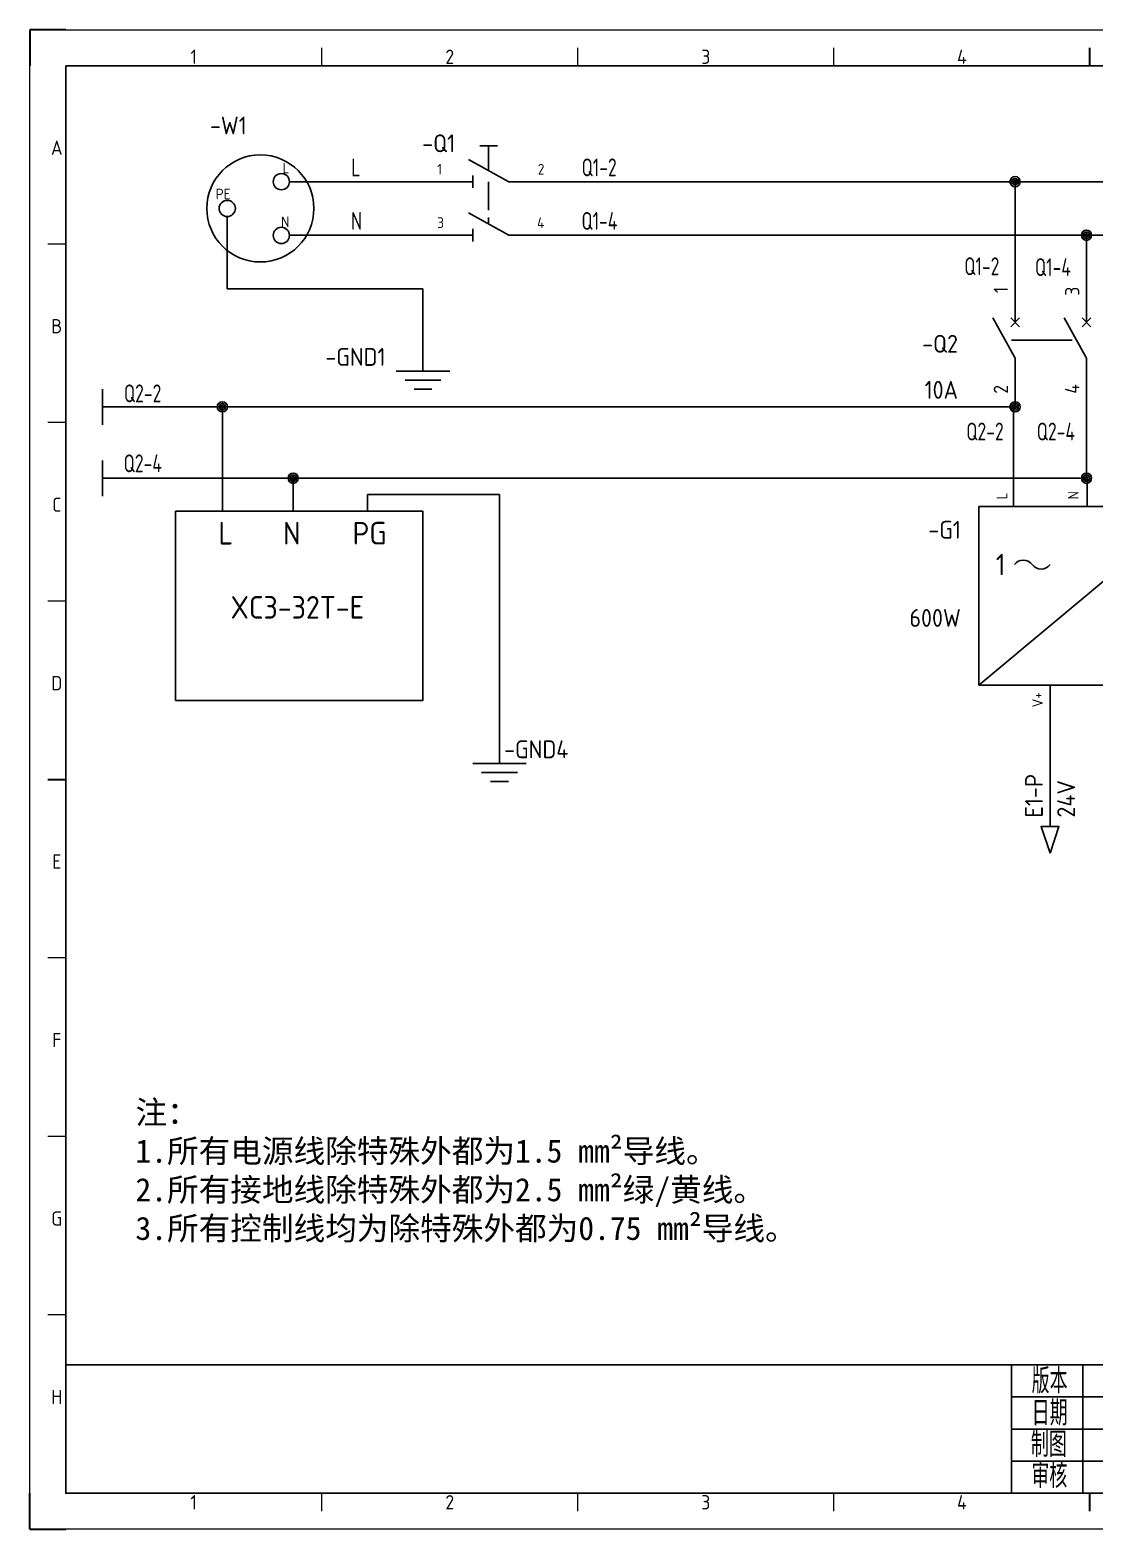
# Model space of a CAD drawing. Header units: millimetres. Extents: x -1494 to 5708, y 2764 to 5210.
# Drawn here: x 0.4 to 298.6, y 4580 to 5000 of the extents above; entities that cross this region are included whole.
import ezdxf
from ezdxf.enums import TextEntityAlignment as Align

# ---------------------------------------------------------------- set-up
doc = ezdxf.new("R2010")
doc.units = ezdxf.units.MM
for name, color, linetype in [('AE_BOR', 1, 'Continuous'), ('DESC', 1, 'Continuous'), ('SYMS', 7, 'Continuous'), ('TAGS', 51, 'Continuous'), ('TERMS', 123, 'Continuous'), ('WIREFIXED', 130, 'Continuous'), ('WIREREF', 61, 'Continuous'), ('XREF', 7, 'Continuous'), ('图框_标题栏属性', 1, 'Continuous'), ('图框_标题栏文字', 6, 'Continuous')]:
    doc.layers.add(name, color=color, linetype=linetype)
doc.styles.add('ACGBTS', font='ISOCP.SHX')
doc.styles.get("Standard").update_dxf_attribs({"font": 'arial.ttf'})
doc.styles.add('WD_IEC', font='ISOCP2.shx', dxfattribs={"height": 4, "bigfont": 'gbcbig.shx'})
doc.styles.add('工程字', font='gbenor.shx', dxfattribs={"bigfont": 'gbcbig.shx'})

# ---------------------------------------------------------------- blocks, each defined once
blk = doc.blocks.new('HDV1_recept')
for centre, radius in [((-8.14, -7.5), 15), ((-2.27, 0), 2.27), ((-17.41, -7.5), 2.27), ((-2.27, -15.06), 2.27)]:
    blk.add_circle(centre, radius)
at = {"style": 'WD_IEC'}
for tag, p, height, flags in [('ASSYCODE', (7.32, 33.69), 2, 1), ('FAMILY', (7.32, 30.69), 2, 1), ('CATDESC', (7.32, 27.69), 2, 1), ('MFG', (7.65, 20.94), 3, 9), ('CAT', (7.65, 15.94), 3, 9), ('X1TERM01', (0, 0), 0.08, 1), ('X8TERM03', (-17.41, -9.77), 0.08, 1), ('X1TERM02', (0, -15.06), 0.08, 1)]:
    blk.add_attdef(tag, p, '', height=height, dxfattribs=dict(at, flags=flags))
for tag, p in [('INST', (-11.95, 27.26)), ('LOC', (-11.95, 20.26)), ('TAG1', (-11.95, 13.26))]:
    blk.add_attdef(tag, text='', height=5, dxfattribs=at).set_placement(p, align=Align.RIGHT)
at = {"lineweight": 15, "style": 'WD_IEC'}
for tag, p in [('XREF', (24.36, 18.25)), ('WDTAGALT', (23.86, -39.93))]:
    blk.add_attdef(tag, p, '', height=5, dxfattribs=at)
at = {"style": 'WD_IEC'}
for tag, p in [('DESC1', (24.36, 10.75)), ('DESC2', (24.36, 3.75)), ('DESC3', (24.36, -3.25)), ('RATING1', (24.36, -12.75)), ('RATING2', (24.36, -19.75)), ('RATING3', (24.36, -26.75)), ('RATING4', (23.94, -33.49))]:
    blk.add_attdef(tag, p, '', height=5, dxfattribs=at)
at = {"style": 'WD_IEC', "width": 0.8}
for tag, p in [('TERM01', (0, 2.3)), ('TERM02', (0, -12.76))]:
    blk.add_attdef(tag, text='', height=2, dxfattribs=at).set_placement(p, align=Align.RIGHT)
blk.add_attdef('TERM03', (-20.63, -4.96), '', height=2, dxfattribs=at)
blk = doc.blocks.new('HDS11Q65')
for p, q in [((-1.25, 5), (1.25, 5)), ((0, 5), (0, 1.56)), ((2.81, 0), (-2.81, 3.12)), ((0, 1.56), (0, 2.47)), ((-7.19, 0), (-2.19, 0)), ((-2.19, -0.88), (-2.19, 0.88)), ((2.81, 0), (7.81, 0))]:
    blk.add_line(p, q)
at = {"style": 'WD_IEC'}
for tag, height, p in [('INST', 2.7, (-4.69, 12.88)), ('LOC', 2.7, (-4.69, 8.88)), ('TAG1', 2.5, (-4.69, 4.12)), ('RATING1', 2.7, (-4.69, -4.16)), ('DESC1', 2.7, (-4.69, -11.66)), ('DESC2', 2.7, (-4.69, -15.66)), ('DESC3', 2.7, (-4.69, -19.66))]:
    blk.add_attdef(tag, text='', height=height, dxfattribs=at).set_placement(p, align=Align.RIGHT)
for tag, p, height, flags in [('MFG', (3.12, 9.49), 1.5, 9), ('CAT', (3.12, 6.99), 1.5, 9), ('X2LINK', (0, 5.64), 0.32, 1), ('TERM01', (-7.19, 1), 2, 8), ('X4TERM01', (-7.19, 0), 0.32, 1), ('X8LINK', (0, -0.01), 0.32, 1), ('X1TERM02', (7.81, 0), 0.32, 1), ('ASSYCODE', (2.92, -2.75), 1, 1), ('FAMILY', (2.92, -4.25), 1, 1), ('CATDESC', (2.92, -5.75), 1, 1)]:
    blk.add_attdef(tag, p, '', height=height, dxfattribs=dict(at, flags=flags))
at = {"style": 'WD_IEC', "flags": 8}
blk.add_attdef('TERM02', text='', height=2, dxfattribs=at).set_placement((7.81, 1), align=Align.RIGHT)
at = {"lineweight": 15, "style": 'WD_IEC'}
blk.add_attdef('XREF', text='', height=2.5, dxfattribs=at).set_placement((-4.69, -7.91), align=Align.RIGHT)
blk = doc.blocks.new('HDS21Q65')
for p, q in [((2.81, 0), (-2.81, 3.13)), ((0, 1.56), (0, 2.47)), ((-7.19, 0), (-2.19, 0)), ((-2.19, 0.88), (-2.19, -0.88)), ((2.81, 0), (7.81, 0))]:
    blk.add_line(p, q)
at = {"style": 'WD_IEC'}
for tag, height, p in [('INST', 2.7, (-4.69, 12.88)), ('LOC', 2.7, (-4.69, 8.88)), ('TAG2', 2.5, (-4.69, 4.12)), ('RATING1', 2.7, (-4.69, -3.54)), ('DESC1', 2.7, (-4.69, -11.04)), ('DESC2', 2.7, (-4.69, -15.04)), ('DESC3', 2.7, (-4.69, -19.04))]:
    blk.add_attdef(tag, text='', height=height, dxfattribs=at).set_placement(p, align=Align.RIGHT)
for tag, p, height, flags in [('TERM01', (-7.19, 1), 2, 8), ('X2LINK', (0, 3.5), 0.32, 1), ('X4TERM01', (-7.19, 0), 0.32, 1), ('X8LINK', (0, 0.01), 0.32, 1), ('X1TERM02', (7.81, 0), 0.32, 1), ('CONTACT', (3.16, -3.06), 1, 1), ('FAMILY', (3.14, -4.25), 1, 1)]:
    blk.add_attdef(tag, p, '', height=height, dxfattribs=dict(at, flags=flags))
at = {"style": 'WD_IEC', "flags": 8}
blk.add_attdef('TERM02', text='', height=2, dxfattribs=at).set_placement((7.81, 1), align=Align.RIGHT)
at = {"lineweight": 15, "style": 'WD_IEC'}
blk.add_attdef('XREF', text='', height=2.5, dxfattribs=at).set_placement((-4.69, -7.29), align=Align.RIGHT)
blk = doc.blocks.new('VGND2')
for p, q in [((0, 0), (0, -5)), ((-3.75, -5), (3.75, -5)), ((-2.5, -6.25), (2.5, -6.25)), ((-1.25, -7.5), (1.25, -7.5))]:
    blk.add_line(p, q)
at = {"style": 'WD_IEC'}
for tag, p in [('INST', (-5.25, 2.75)), ('LOC', (-5.25, -0.75)), ('TAG1', (-5.25, -4.25))]:
    blk.add_attdef(tag, text='', height=2.5, dxfattribs=at).set_placement(p, align=Align.RIGHT)
at = {"style": 'WD_IEC', "flags": 1}
blk.add_attdef('X2TERM01', (0, 0), '', height=0.32, dxfattribs=at)
blk = doc.blocks.new('WDDOT')
for radius in [0.72, 0.449, 0.223]:
    blk.add_circle((0, 0), radius)
blk = doc.blocks.new('VCB1')
for p, q in [((0, 7.5), (0, 2.5)), ((0, -2.5), (-3.12, 3.12)), ((0.62, 1.88), (-0.62, 3.12)), ((-0.62, 1.88), (0.62, 3.12)), ((0, -2.5), (0, -7.5))]:
    blk.add_line(p, q)
at = {"style": 'WD_IEC'}
for tag, p in [('INST', (-8, 5.25)), ('LOC', (-8, 1.75)), ('TAG1', (-8, -1.75)), ('RATING1', (-8, -6.35)), ('DESC1', (-8, -14.35)), ('DESC2', (-8, -17.85)), ('DESC3', (-8, -21.35))]:
    blk.add_attdef(tag, text='', height=2.5, dxfattribs=at).set_placement(p, align=Align.RIGHT)
blk.add_attdef('TERM01', text='', height=2, rotation=90, dxfattribs=at).set_placement((-1, 7.5), align=Align.RIGHT)
at = {"style": 'WD_IEC', "flags": 1}
for tag, p, height in [('X2TERM01', (0, 7.5), 0.32), ('MFG', (2.75, 6.5), 1.5), ('CAT', (2.75, 4), 1.5), ('X4LINK', (-2, 0), 0.32), ('X1LINK', (-0.5, 0), 0.32), ('X8TERM02', (0, -7.5), 0.32), ('ASSYCODE', (1, -9), 1), ('FAMILY', (1, -10.5), 1), ('CATDESC', (1, -12), 1), ('CONTACT', (1, -13.5), 1), ('COMMON', (2.25, -14.75), 1)]:
    blk.add_attdef(tag, p, '', height=height, dxfattribs=at)
at = {"style": 'WD_IEC'}
blk.add_attdef('TERM02', (-1, -7.5), '', height=2, rotation=90, dxfattribs=at)
at = {"lineweight": 15, "style": 'WD_IEC'}
blk.add_attdef('XREF', text='', height=2.5, dxfattribs=at).set_placement((-8, -10.35), align=Align.RIGHT)
blk = doc.blocks.new('VCB2')
for p, q in [((0, 7.5), (0, 2.5)), ((0, -2.5), (-3.12, 3.12)), ((0.62, 1.88), (-0.62, 3.12)), ((-0.62, 1.88), (0.62, 3.12)), ((0, -2.5), (0, -7.5))]:
    blk.add_line(p, q)
at = {"style": 'WD_IEC'}
for tag, p in [('INST', (-8, 5.25)), ('LOC', (-8, 1.75)), ('TAG2', (-8, -1.75)), ('DESC1', (-8, -14.35)), ('DESC2', (-8, -17.85)), ('DESC3', (-8, -21.35))]:
    blk.add_attdef(tag, text='', height=2.5, dxfattribs=at).set_placement(p, align=Align.RIGHT)
blk.add_attdef('TERM01', text='', height=2, rotation=90, dxfattribs=at).set_placement((-1, 7.5), align=Align.RIGHT)
at = {"style": 'WD_IEC', "flags": 1}
for tag, p, height in [('X2TERM01', (0, 7.5), 0.32), ('X4LINK', (-2, 0), 0.32), ('X1LINK', (-0.5, 0), 0.32), ('X8TERM02', (0, -7.5), 0.32), ('FAMILY', (1, -10.5), 1), ('CONTACT', (1, -13.5), 1)]:
    blk.add_attdef(tag, p, '', height=height, dxfattribs=at)
at = {"style": 'WD_IEC'}
blk.add_attdef('TERM02', (-1, -7.5), '', height=2, rotation=90, dxfattribs=at)
at = {"style": 'WD_IEC', "flags": 1}
blk.add_attdef('RATING1', text='', height=2.5, dxfattribs=at).set_placement((-8, -6.35), align=Align.RIGHT)
at = {"lineweight": 15, "style": 'WD_IEC'}
blk.add_attdef('XREF', text='', height=2.5, dxfattribs=at).set_placement((-8, -10.35), align=Align.RIGHT)
blk = doc.blocks.new('WD_WNH')
at = {"linetype": 'Continuous', "style": 'WD_IEC', "width": 0.8}
blk.add_attdef('WIRENO', text='', height=2.5, dxfattribs=at).set_placement((0, 0.75), align=Align.CENTER)
at = {"style": 'WD_IEC', "flags": 1}
for tag, p in [('W08USER', (0, 0.375)), ('W04USER', (0, 0.875)), ('W05USER', (0, 0.75)), ('W09USER', (0, 0.25)), ('W03USER', (0, 1)), ('W06USER', (0, 0.625)), ('W07USER', (0, 0.5)), ('W02USER', (0, 1.125)), ('W01USER', (0, 1.25)), ('W10USER', (0, 0.125))]:
    blk.add_attdef(tag, text='', height=0.08, dxfattribs=at).set_placement(p, align=Align.CENTER)
blk = doc.blocks.new('WD_WNV')
at = {"linetype": 'Continuous', "style": 'WD_IEC', "width": 0.8}
blk.add_attdef('WIRENO', text='', height=2.5, dxfattribs=at).set_placement((-1.6, 0), align=Align.MIDDLE_RIGHT)
at = {"style": 'WD_IEC', "flags": 1}
for tag, p in [('W08USER', (-1, 0.375)), ('W04USER', (-1, 0.875)), ('W05USER', (-1, 0.75)), ('W09USER', (-1, 0.25)), ('W03USER', (-1, 1)), ('W06USER', (-1, 0.625)), ('W07USER', (-1, 0.5)), ('W02USER', (-1, 1.125)), ('W01USER', (-1, 1.25)), ('W10USER', (-1, 0.125))]:
    blk.add_attdef(tag, text='', height=0.08, dxfattribs=at).set_placement(p, align=Align.CENTER)
blk = doc.blocks.new('VPW1_1PH')
for p, q in [((-5, -25), (25, 0)), ((16.25, -17.5), (21.25, -17.5)), ((16.25, -18.75), (18.125, -18.75)), ((21.25, -18.75), (19.375, -18.75))]:
    blk.add_line(p, q)
blk.add_lwpolyline([(-5, 0), (-5, -25), (25, -25), (25, 0)], close=True)
for centre, start, end in [((1.25, -9.0625), 36.869898, 143.130102), ((3.75, -7.1875), 216.869898, 323.130102)]:
    blk.add_arc(centre, 1.5625, start, end)
at = {"style": 'WD_IEC'}
blk.add_text('1', height=3, dxfattribs=at).set_placement((-1.25, -8.125), align=Align.MIDDLE_RIGHT)
for tag, p in [('TERM01', (-1, 1)), ('TERM02', (9, 1)), ('TERM03', (19, 1))]:
    blk.add_attdef(tag, p, '', height=2, rotation=90, dxfattribs=at)
for tag, p in [('INST', (-7.5, 2.5)), ('LOC', (-7.5, -1)), ('TAG1', (-7.5, -4.5)), ('RATING1', (-7.5, -9)), ('XREF', (-7.5, -13)), ('DESC1', (-7.5, -16.85)), ('DESC2', (-7.5, -20.35)), ('DESC3', (-7.5, -23.85))]:
    blk.add_attdef(tag, text='', height=2.5, dxfattribs=at).set_placement(p, align=Align.RIGHT)
at = {"style": 'WD_IEC', "flags": 1}
for tag, p, height in [('X2TERM01', (0, 0), 0.32), ('X2TERM02', (10, 0), 0.32), ('X2TERM03', (20, 0), 0.32), ('MFG', (27.75, -1), 1.5), ('CAT', (27.75, -3.5), 1.5), ('ASSYCODE', (26, -21.5), 1), ('FAMILY', (26, -23), 1), ('X8TERM04', (5, -25), 0.32), ('X8TERM05', (15, -25), 0.32), ('CATDESC', (26, -24.5), 1)]:
    blk.add_attdef(tag, p, '', height=height, dxfattribs=at)
at = {"style": 'WD_IEC'}
for tag, p in [('TERM04', (4, -26)), ('TERM05', (14, -26))]:
    blk.add_attdef(tag, text='', height=2, rotation=90, dxfattribs=at).set_placement(p, align=Align.RIGHT)
blk = doc.blocks.new('Border')
for p, q in [((584, 410), (10, 410)), ((10, 410), (10, 10)), ((10, 10), (584, 10))]:
    blk.add_line(p, q)
at = {"layer": 'AE_BOR', "color": 1, "lineweight": 30}
for p, q in [((10, 420), (0, 420)), ((0, 420), (0, 410)), ((297, 410), (297, 415)), ((5, 210), (10, 210)), ((0, 0), (0, 10)), ((297, 5), (297, 10)), ((0, 0), (10, 0))]:
    blk.add_line(p, q, dxfattribs=at)
at = {"layer": 'AE_BOR', "color": 1, "lineweight": 15}
for p, q in [((0, 420), (594, 420)), ((0, 0), (0, 420)), ((81.75, 410), (81.75, 415)), ((153.5, 410), (153.5, 415)), ((225.25, 410), (225.25, 415)), ((10, 360), (5, 360)), ((10, 310), (5, 310)), ((10, 260), (5, 260)), ((10, 160), (5, 160)), ((10, 110), (5, 110)), ((10, 60), (5, 60)), ((81.75, 5), (81.75, 10)), ((153.5, 5), (153.5, 10)), ((225.25, 5), (225.25, 10)), ((594, 0), (0, 0))]:
    blk.add_line(p, q, dxfattribs=at)
at = {"layer": 'AE_BOR', "color": 1, "lineweight": 15, "style": 'ACGBTS'}
for s, p in [('1', (45.875, 412.5)), ('2', (117.625, 412.5)), ('3', (189.375, 412.5)), ('4', (261.125, 412.5)), ('A', (7.5, 387)), ('B', (7.5, 337)), ('C', (7.5, 287)), ('D', (7.5, 237)), ('E', (7.5, 187)), ('F', (7.5, 137)), ('G', (7.5, 87)), ('H', (7.5, 37)), ('1', (45.875, 7.5)), ('2', (117.625, 7.5)), ('3', (189.375, 7.5)), ('4', (261.125, 7.5))]:
    blk.add_text(s, height=4, dxfattribs=at).set_placement(p, align=Align.MIDDLE)
blk = doc.blocks.new('TITLE3')
for p, q in [((-309, 0), (-309, 36)), ((-289, 0), (-289, 36)), ((-249, 0), (-249, 36)), ((-249, 0), (-249, 36)), ((-249, 0), (-249, 36)), ((-229, 36), (-229, 27)), ((-110, 0), (-110, 36)), ((-90, 0), (-90, 36)), ((-309, 27), (-249, 27)), ((-229, 27), (-229, 18)), ((-309, 18), (-248.01, 18)), ((-249, 18), (0, 18)), ((-30, 0), (-30, 18)), ((-309, 9), (-249, 9)), ((-110, 9), (0, 9)), ((-289, 4.18), (-289, 4.18)), ((-289, 4.18), (-289, 4.18))]:
    blk.add_line(p, q)
blk.add_lwpolyline([(-309, 36), (-574, 36), (-574, 0), (-309, 0)], close=True)
blk.add_lwpolyline([(-309, 0), (0, 0), (0, 36), (-309, 36)])
at = {"layer": '图框_标题栏属性', "style": '工程字'}
for tag, height, p in [('版本', 7, (-271.17, 31.5)), ('项目', 12, (-169.5, 27)), ('名称', 7, (-45.16, 26.53)), ('日期', 7, (-271.17, 22.5)), ('制图', 7, (-271.33, 13.69)), ('文件', 7, (-59.26, 13.5)), ('页数', 7, (-15, 13.5)), ('公司名称', 12, (-179.94, 9)), ('审核', 7, (-270.7, 4.72)), ('图号', 7, (-59.26, 4.5)), ('总数', 7, (-15, 4.5))]:
    blk.add_attdef(tag, text='', height=height, dxfattribs=at).set_placement(p, align=Align.MIDDLE)
at = {"layer": '图框_标题栏文字', "style": '工程字'}
for s, height, p in [('版本', 7, (-298.29, 31.5)), ('项目', 7, (-239, 27)), ('名称', 7, (-100, 26.53)), ('日期', 7, (-298.29, 22.5)), ('制图', 7, (-298.51, 13.69)), ('文件', 7, (-100, 13.5)), ('第    页', 6.5, (-15, 13.5)), ('审核', 7, (-298.37, 5.01)), ('图号', 7, (-100, 4.5)), ('共    页', 6.5, (-15, 4.5))]:
    blk.add_text(s, height=height, dxfattribs=at).set_placement(p, align=Align.MIDDLE_CENTER)
blk = doc.blocks.new('HA1S4')
blk.add_lwpolyline([(0, -3.75), (-1.25, 0), (1.25, 0)], close=True)
at = {"style": 'WD_IEC', "flags": 8}
blk.add_attdef('WIRENO', (-1, 1.25), '', height=2.5, rotation=90, dxfattribs=at)
at = {"style": 'WD_IEC'}
blk.add_attdef('DESC1', text='', height=2.5, rotation=90, dxfattribs=at).set_placement((1, 1.25), align=Align.TOP_LEFT)
at = {"style": 'WD_IEC', "flags": 1}
blk.add_attdef('X2TERM01', (0, 0), '', height=0.32, dxfattribs=at)
blk.add_attdef('SIGCODE', text='', height=1, dxfattribs=at).set_placement((-2.5, -3.2), align=Align.RIGHT)
at = {"style": 'WD_IEC'}
blk.add_attdef('XREF', text='', height=2.5, rotation=90, dxfattribs=at).set_placement((0, -5), align=Align.MIDDLE_RIGHT)

msp = doc.modelspace()

# ---------------------------------------------------------------- linework, layer by layer
at = {"layer": 'XREF'}
for p, q in [((73.14, 4957.5), (114.58, 4957.5)), ((144.58, 4957.5), (213.88, 4957.5)), ((213.88, 4957.5), (243.88, 4957.5)), ((243.88, 4957.5), (557.55, 4957.5)), ((276.49, 4928.08), (276.49, 4957.47)), ((55.73, 4947.73), (55.73, 4927.5)), ((73.14, 4942.5), (114.58, 4942.5)), ((144.58, 4942.5), (213.88, 4942.5)), ((213.88, 4942.5), (243.88, 4942.5)), ((243.88, 4942.5), (557.55, 4942.5)), ((296.49, 4928.08), (296.49, 4942.5)), ((55.73, 4927.5), (73.14, 4927.5)), ((73.14, 4927.5), (110.56, 4927.5)), ((110.56, 4927.5), (110.56, 4914.4)), ((20.81, 4894.41), (20.81, 4899.41)), ((20.81, 4899.41), (20.81, 4894.41)), ((148.52, 4894.41), (20.81, 4894.41)), ((20.81, 4894.41), (20.81, 4889.41)), ((276.49, 4894.41), (148.52, 4894.41)), ((20.81, 4874.41), (20.81, 4879.41)), ((20.81, 4879.41), (20.81, 4874.41)), ((148.52, 4874.41), (20.81, 4874.41)), ((20.81, 4874.41), (20.81, 4869.41)), ((276.49, 4874.41), (148.52, 4874.41))]:
    msp.add_line(p, q, dxfattribs=at)
at = {"layer": 'XREF', "linetype": 'ByBlock'}
for p, q in [((276.49, 4898.08), (276.49, 4894.41)), ((296.49, 4898.08), (296.49, 4874.41)), ((54.35, 4865.17), (54.35, 4894.41)), ((276.05, 4894.41), (276.05, 4866.47)), ((74.2, 4865.17), (74.2, 4874.41)), ((276.49, 4874.41), (296.49, 4874.41)), ((296.65, 4873.99), (296.65, 4866.47)), ((95.05, 4865.17), (95.05, 4869.83)), ((95.05, 4869.83), (132.01, 4869.83)), ((132.01, 4869.83), (132.01, 4804.46)), ((286.28, 4816.47), (286.28, 4776.83))]:
    msp.add_line(p, q, dxfattribs=at)
at = {"layer": 'XREF'}
for points in [[(128.96, 4957.48), (128.96, 4949.49)], [(275.49, 4913.08), (292.49, 4913.08)]]:
    msp.add_lwpolyline(points, dxfattribs=at)
at = {"layer": 'XREF', "linetype": 'ByBlock'}
msp.add_lwpolyline([(110.56, 4865.17), (41.24, 4865.17), (41.24, 4812.18), (110.56, 4812.18)], close=True, dxfattribs=at)

# ---------------------------------------------------------------- block references
at = {"layer": 'SYMS', "linetype": 'ByBlock'}
ref = msp.add_blockref('HA1S4', (286.28, 4776.83), dxfattribs=dict(at, xscale=2, yscale=2, zscale=2))
ref.add_attrib('WIRENO', 'E1-P', (284.28, 4779.33), dxfattribs={"layer": 'WIREREF', "height": 5, "rotation": 90, "style": 'WD_IEC', "flags": 8})
ref.add_attrib('DESC1', '24V', dxfattribs={"layer": 'DESC', "height": 5, "rotation": 90, "style": 'WD_IEC'}).set_placement((288.28, 4779.33), align=Align.TOP_LEFT)
at = {"layer": 'XREF'}
msp.add_blockref('Border', (0.45, 4580), dxfattribs=at)
ref = msp.add_blockref('HDV1_recept', (73.14, 4957.5), dxfattribs=at)
ref.add_attrib('TAG1', '-W1', dxfattribs={"layer": 'TAGS', "height": 5, "style": 'WD_IEC'}).set_placement((61.19, 4970.76), align=Align.RIGHT)
ref.add_attrib('TERM01', 'L', dxfattribs={"layer": 'TERMS', "height": 3, "style": 'WD_IEC'}).set_placement((73.14, 4959.8), align=Align.RIGHT)
ref.add_attrib('TERM02', 'N', dxfattribs={"layer": 'TERMS', "height": 3, "style": 'WD_IEC'}).set_placement((73.14, 4944.74), align=Align.RIGHT)
ref.add_attrib('TERM03', 'PE', (52.51, 4952.54), dxfattribs={"layer": 'TERMS', "height": 3, "style": 'WD_IEC'})
ref = msp.add_blockref('HDS11Q65', (128.96, 4957.5), dxfattribs=dict(at, xscale=2, yscale=2, zscale=2))
ref.add_attrib('TAG1', '-Q1', dxfattribs={"layer": 'TAGS', "height": 5, "style": 'WD_IEC'}).set_placement((119.58, 4965.75), align=Align.RIGHT)
ref.add_attrib('TERM01', '1', (114.58, 4959.5), dxfattribs={"layer": 'TERMS', "height": 3, "style": 'WD_IEC', "flags": 8})
ref.add_attrib('TERM02', '2', dxfattribs={"layer": 'TERMS', "height": 3, "style": 'WD_IEC', "flags": 8}).set_placement((144.58, 4959.5), align=Align.RIGHT)
ref = msp.add_blockref('WD_WNH', (91.77, 4957.5), dxfattribs=dict(at, xscale=2, yscale=2, zscale=2))
ref.add_attrib('WIRENOF', 'L', dxfattribs={"layer": 'WIREFIXED', "linetype": 'Continuous', "height": 5, "style": 'WD_IEC', "width": 0.8}).set_placement((91.77, 4959), align=Align.CENTER)
ref = msp.add_blockref('WD_WNH', (159.93, 4957.5), dxfattribs=dict(at, xscale=2, yscale=2, zscale=2))
ref.add_attrib('WIRENOF', 'Q1-2', dxfattribs={"layer": 'WIREFIXED', "linetype": 'Continuous', "height": 5, "style": 'WD_IEC', "width": 0.8}).set_placement((159.93, 4959), align=Align.CENTER)
at = {"layer": 'XREF', "xscale": 2, "yscale": 2, "zscale": 2}
for p in [(276.49, 4957.5), (296.49, 4942.5), (276.49, 4894.41)]:
    msp.add_blockref('WDDOT', p, dxfattribs=at)
at = {"layer": 'XREF'}
ref = msp.add_blockref('WD_WNH', (103.93, 4942.5), dxfattribs=dict(at, xscale=2, yscale=2, zscale=2))
ref.add_attrib('WIRENOF', 'N', dxfattribs={"layer": 'WIREFIXED', "linetype": 'Continuous', "height": 5, "style": 'WD_IEC', "width": 0.8}).set_placement((91.97, 4944), align=Align.CENTER)
ref = msp.add_blockref('HDS21Q65', (128.96, 4942.5), dxfattribs=dict(at, xscale=2, yscale=2, zscale=2))
ref.add_attrib('TERM01', '3', (114.58, 4944.5), dxfattribs={"layer": 'TERMS', "height": 3, "style": 'WD_IEC', "flags": 8})
ref.add_attrib('TERM02', '4', dxfattribs={"layer": 'TERMS', "height": 3, "style": 'WD_IEC', "flags": 8}).set_placement((144.58, 4944.5), align=Align.RIGHT)
ref = msp.add_blockref('WD_WNH', (164.26, 4942.5), dxfattribs=dict(at, xscale=2, yscale=2, zscale=2))
ref.add_attrib('WIRENOF', 'Q1-4', dxfattribs={"layer": 'WIREFIXED', "linetype": 'Continuous', "height": 5, "style": 'WD_IEC', "width": 0.8}).set_placement((160.01, 4944), align=Align.CENTER)
ref = msp.add_blockref('WD_WNH', (267.17, 4929.8), dxfattribs=dict(at, xscale=2, yscale=2, zscale=2))
ref.add_attrib('WIRENOF', 'Q1-2', dxfattribs={"layer": 'WIREFIXED', "linetype": 'Continuous', "height": 5, "style": 'WD_IEC', "width": 0.8}).set_placement((267.17, 4931.3), align=Align.CENTER)
ref = msp.add_blockref('WD_WNH', (287.09, 4929.55), dxfattribs=dict(at, xscale=2, yscale=2, zscale=2))
ref.add_attrib('WIRENOF', 'Q1-4', dxfattribs={"layer": 'WIREFIXED', "linetype": 'Continuous', "height": 5, "style": 'WD_IEC', "width": 0.8}).set_placement((287.09, 4931.05), align=Align.CENTER)
ref = msp.add_blockref('VCB1', (276.49, 4913.08), dxfattribs=dict(at, xscale=2, yscale=2, zscale=2))
ref.add_attrib('TERM02', '2', (274.49, 4898.08), dxfattribs={"layer": 'TERMS', "height": 4, "rotation": 90, "style": 'WD_IEC'})
ref.add_attrib('TERM01', '1', dxfattribs={"layer": 'TERMS', "height": 4, "rotation": 90, "style": 'WD_IEC'}).set_placement((274.49, 4928.08), align=Align.RIGHT)
ref.add_attrib('DESC1', '10A', dxfattribs={"layer": 'DESC', "height": 5, "style": 'WD_IEC'}).set_placement((260.49, 4896.68), align=Align.RIGHT)
ref.add_attrib('TAG1', '-Q2', dxfattribs={"layer": 'TAGS', "height": 5, "style": 'WD_IEC'}).set_placement((260.49, 4909.58), align=Align.RIGHT)
ref = msp.add_blockref('VCB2', (296.49, 4913.08), dxfattribs=dict(at, xscale=2, yscale=2, zscale=2))
ref.add_attrib('TERM02', '4', (294.49, 4898.08), dxfattribs={"layer": 'TERMS', "height": 4, "rotation": 90, "style": 'WD_IEC'})
ref.add_attrib('TERM01', '3', dxfattribs={"layer": 'TERMS', "height": 4, "rotation": 90, "style": 'WD_IEC'}).set_placement((294.49, 4928.08), align=Align.RIGHT)
ref = msp.add_blockref('VGND2', (110.56, 4914.4), dxfattribs=dict(at, xscale=2, yscale=2, zscale=2))
ref.add_attrib('TAG1', '-GND1', dxfattribs={"layer": 'TAGS', "height": 5, "style": 'WD_IEC'}).set_placement((100.06, 4905.9), align=Align.RIGHT)
ref = msp.add_blockref('WD_WNV', (46.52, 4894.09), dxfattribs=dict(at, xscale=2, yscale=2, zscale=2))
ref.add_attrib('WIRENOF', 'Q2-2', dxfattribs={"layer": 'WIREFIXED', "linetype": 'Continuous', "height": 5, "style": 'WD_IEC', "width": 0.8}).set_placement((37.26, 4898.19), align=Align.MIDDLE_RIGHT)
at = {"layer": 'XREF', "linetype": 'ByBlock', "xscale": 2, "yscale": 2, "zscale": 2}
for p in [(54.35, 4894.41), (74.2, 4874.41), (296.49, 4874.41)]:
    msp.add_blockref('WDDOT', p, dxfattribs=at)
at = {"layer": 'XREF'}
ref = msp.add_blockref('WD_WNV', (276.49, 4881.63), dxfattribs=dict(at, xscale=2, yscale=2, zscale=2))
ref.add_attrib('WIRENOF', 'Q2-2', dxfattribs={"layer": 'WIREFIXED', "linetype": 'Continuous', "height": 5, "style": 'WD_IEC', "width": 0.8}).set_placement((273.29, 4887.49), align=Align.MIDDLE_RIGHT)
ref = msp.add_blockref('WD_WNV', (296.49, 4887.49), dxfattribs=dict(at, xscale=2, yscale=2, zscale=2))
ref.add_attrib('WIRENOF', 'Q2-4', dxfattribs={"layer": 'WIREFIXED', "linetype": 'Continuous', "height": 5, "style": 'WD_IEC', "width": 0.8}).set_placement((293.29, 4887.49), align=Align.MIDDLE_RIGHT)
ref = msp.add_blockref('WD_WNV', (57.78, 4878.58), dxfattribs=dict(at, xscale=2, yscale=2, zscale=2))
ref.add_attrib('WIRENOF', 'Q2-4', dxfattribs={"layer": 'WIREFIXED', "linetype": 'Continuous', "height": 5, "style": 'WD_IEC', "width": 0.8}).set_placement((37.42, 4878.58), align=Align.MIDDLE_RIGHT)
ref = msp.add_blockref('VPW1_1PH', (276.28, 4866.47), dxfattribs=dict(at, xscale=2, yscale=2, zscale=2))
ref.add_attrib('TERM05', 'V-', dxfattribs={"layer": 'TERMS', "height": 3, "rotation": 90, "style": 'WD_IEC'}).set_placement((304.28, 4814.47), align=Align.RIGHT)
ref.add_attrib('TERM04', 'V+', dxfattribs={"layer": 'TERMS', "height": 3, "rotation": 90, "style": 'WD_IEC'}).set_placement((284.28, 4814.47), align=Align.RIGHT)
ref.add_attrib('TERM03', 'PE', (314.28, 4868.47), dxfattribs={"layer": 'TERMS', "height": 3, "rotation": 90, "style": 'WD_IEC'})
ref.add_attrib('TERM02', 'N', (294.28, 4868.47), dxfattribs={"layer": 'TERMS', "height": 3, "rotation": 90, "style": 'WD_IEC'})
ref.add_attrib('TERM01', 'L', (274.28, 4868.47), dxfattribs={"layer": 'TERMS', "height": 3, "rotation": 90, "style": 'WD_IEC'})
ref.add_attrib('DESC1', '600W', dxfattribs={"layer": 'DESC', "height": 5, "style": 'WD_IEC'}).set_placement((261.28, 4832.77), align=Align.RIGHT)
ref.add_attrib('TAG1', '-G1', dxfattribs={"layer": 'TAGS', "height": 5, "style": 'WD_IEC'}).set_placement((261.28, 4857.47), align=Align.RIGHT)
ref = msp.add_blockref('VGND2', (132.01, 4804.46), dxfattribs=dict(at, xscale=2, yscale=2, zscale=2))
ref.add_attrib('TAG1', '-GND4', dxfattribs={"layer": 'TAGS', "height": 5, "style": 'WD_IEC'}).set_placement((151.29, 4795.96), align=Align.RIGHT)
msp.add_blockref('TITLE3', (584.45, 4590), dxfattribs=at).add_auto_attribs({'文件': 'A5E', '图号': 'A5E', '名称': '图纸首页', '公司名称': '江苏力德尔电子信息技术有限公司', '项目': 'FQAPW22C4X3步进折弯', '版本': 'AB'})

# ---------------------------------------------------------------- texts
at = {"layer": 'XREF', "color": 2, "insert": (30, 4700), "char_height": 6.5, "attachment_point": 1}
msp.add_mtext_dynamic_manual_height_columns('{\\fSimSun|b0|i0|c134|p2;注：}\\P{\\fSimSun|b0|i0|c134|p2;1.所有电源线除特殊外都为1.5 mm²导线。\\P\\pt156;2.所有接地线除特殊外都为2.5 mm²绿/黄线。\\P\\ptz;3.所有控制线均为除特殊外都为0.75 mm²导线。}', width=180.3061, gutter_width=8.12, heights=[66.03], dxfattribs=at)
at = {"layer": 'XREF', "color": 7, "style": 'WD_IEC'}
for tag, p in [('L', (55.32, 4855.84)), ('N', (73.82, 4855.84)), ('PG', (95.6, 4855.84)), ('XC3-32T-E', (75.38, 4835.07))]:
    msp.add_attdef(tag, text='XCC-32 PLC', height=6.336, dxfattribs=at).set_placement(p, align=Align.CENTER)

doc.saveas('drawing.dxf')
